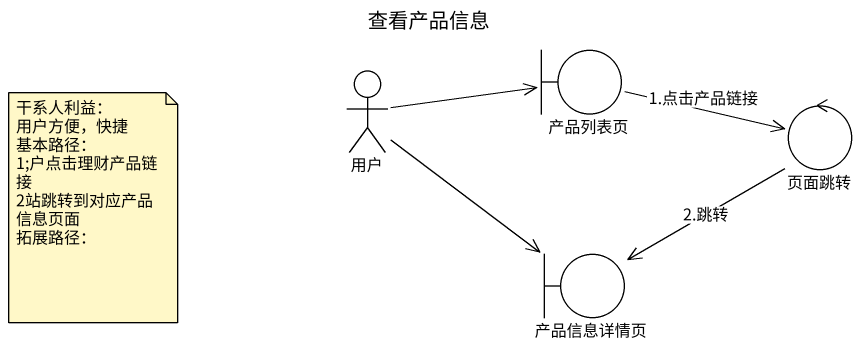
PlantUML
@startuml
title 查看产品信息
actor 用户
boundary 产品列表页
control 页面跳转
boundary 产品信息详情页
用户 -right-> 产品列表页
用户 --> 产品信息详情页
产品列表页 -right-> 页面跳转 : 1.点击产品链接
页面跳转 --> 产品信息详情页 : 2.跳转
note as N1
  干系人利益：
  用户方便，快捷
  基本路径：
  1;户点击理财产品链接
  2站跳转到对应产品信息页面
  拓展路径：
end note
@enduml
